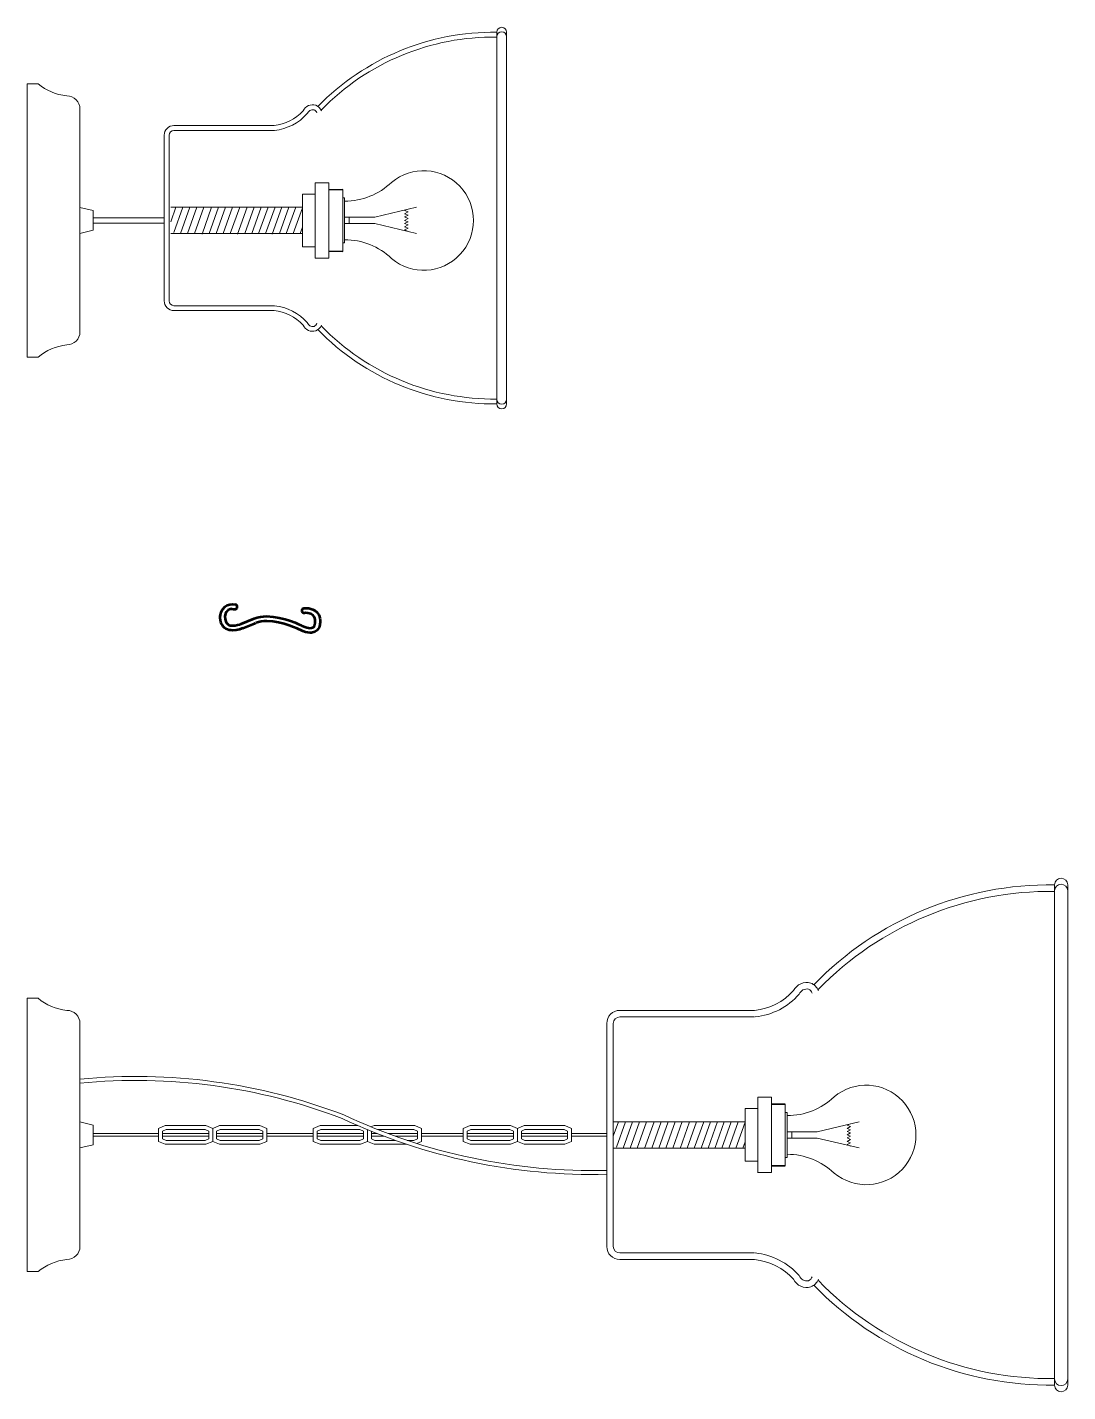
# Model space of a CAD drawing. Header units: millimetres. Extents: x 3258 to 5904, y 891 to 1994.
# Drawn here: x 5071.5 to 5150.5, y 1401.5 to 1505.1 of the extents above; entities that cross this region are included whole.
import ezdxf

# ---------------------------------------------------------------- set-up
doc = ezdxf.new("R2010")
doc.units = ezdxf.units.MM
doc.header["$LTSCALE"] = 0.5
doc.layers.add('AA- arredo', color=8, linetype='Continuous', lineweight=18)

msp = doc.modelspace()

# ---------------------------------------------------------------- linework, layer by layer
at = {"layer": 'AA- arredo'}
for p, q in [((5107.15, 1504.73), (5107.15, 1476.5)), ((5107.89, 1504.73), (5107.89, 1476.5)), ((5071.49, 1500.81), (5071.49, 1480.05)), ((5071.49, 1500.81), (5072.31, 1500.81)), ((5075.49, 1498.89), (5075.49, 1481.98)), ((5090.23, 1497.64), (5082.63, 1497.64)), ((5081.89, 1496.9), (5081.89, 1484.33)), ((5082.26, 1496.9), (5082.26, 1484.33)), ((5090.23, 1497.27), (5082.63, 1497.27)), ((5094.39, 1493.29), (5093.36, 1493.29)), ((5093.36, 1493.29), (5093.36, 1487.58)), ((5094.39, 1487.58), (5094.39, 1493.29)), ((5092.39, 1491.43), (5092.39, 1492.43)), ((5092.39, 1492.43), (5093.36, 1492.43)), ((5095.44, 1488.08), (5095.44, 1492.78)), ((5095.59, 1492.15), (5095.44, 1492.15)), ((5095.59, 1488.72), (5095.59, 1492.15)), ((5076.49, 1491.18), (5075.49, 1491.42)), ((5076.49, 1490.43), (5076.49, 1491.18)), ((5082.39, 1491.43), (5092.39, 1491.43)), ((5082.78, 1491.43), (5082.39, 1490.34)), ((5083.31, 1491.43), (5082.63, 1489.51)), ((5083.84, 1491.43), (5083.13, 1489.43)), ((5084.37, 1491.43), (5083.66, 1489.43)), ((5084.9, 1491.43), (5084.19, 1489.43)), ((5085.49, 1491.43), (5084.76, 1489.39)), ((5086.02, 1491.43), (5085.31, 1489.43)), ((5086.55, 1491.43), (5085.84, 1489.43)), ((5087.08, 1491.43), (5086.37, 1489.43)), ((5087.62, 1491.44), (5086.9, 1489.43)), ((5088.18, 1491.43), (5087.46, 1489.39)), ((5088.71, 1491.43), (5088, 1489.43)), ((5089.24, 1491.43), (5088.53, 1489.43)), ((5089.77, 1491.43), (5089.06, 1489.43)), ((5090.31, 1491.44), (5089.59, 1489.43)), ((5090.81, 1491.43), (5090.08, 1489.39)), ((5091.34, 1491.43), (5090.63, 1489.43)), ((5091.87, 1491.43), (5091.16, 1489.43)), ((5092.39, 1491.4), (5091.69, 1489.43)), ((5092.39, 1491.43), (5092.39, 1489.43)), ((5094.39, 1491.86), (5094.39, 1489.01)), ((5097.87, 1490.68), (5101.05, 1491.43)), ((5100.14, 1491.18), (5100.41, 1491.28)), ((5100.41, 1491.08), (5100.14, 1491.18)), ((5076.49, 1490.63), (5081.89, 1490.63)), ((5076.49, 1490.43), (5076.49, 1489.69)), ((5076.49, 1490.23), (5081.89, 1490.23)), ((5095.59, 1490.68), (5097.87, 1490.68)), ((5095.59, 1490.19), (5097.87, 1490.19)), ((5095.94, 1490.19), (5095.94, 1490.68)), ((5097.87, 1490.19), (5101.05, 1489.44)), ((5100.14, 1490.94), (5100.41, 1491.08)), ((5100.41, 1490.83), (5100.14, 1490.94)), ((5100.14, 1490.71), (5100.41, 1490.83)), ((5100.41, 1490.58), (5100.14, 1490.71)), ((5100.14, 1490.44), (5100.41, 1490.58)), ((5100.41, 1490.33), (5100.14, 1490.44)), ((5100.14, 1490.21), (5100.41, 1490.33)), ((5100.41, 1490.09), (5100.14, 1490.21)), ((5100.14, 1489.94), (5100.41, 1490.09)), ((5076.49, 1489.69), (5075.49, 1489.44)), ((5092.39, 1489.43), (5082.39, 1489.43)), ((5092.39, 1489.91), (5092.22, 1489.43)), ((5092.39, 1489.43), (5092.39, 1488.43)), ((5100.41, 1489.84), (5100.14, 1489.94)), ((5100.14, 1489.72), (5100.41, 1489.84)), ((5100.41, 1489.59), (5100.14, 1489.72)), ((5092.39, 1488.43), (5093.36, 1488.43)), ((5095.59, 1488.72), (5095.44, 1488.72)), ((5094.39, 1487.58), (5093.35, 1487.58)), ((5090.23, 1483.96), (5082.63, 1483.96)), ((5090.23, 1483.59), (5082.63, 1483.59)), ((5071.49, 1480.05), (5072.31, 1480.05)), ((5149.49, 1439.98), (5149.49, 1401.98)), ((5150.49, 1439.98), (5150.49, 1401.98)), ((5071.49, 1431.36), (5071.49, 1410.6)), ((5071.49, 1431.36), (5072.31, 1431.36)), ((5126.72, 1430.44), (5116.49, 1430.44)), ((5075.49, 1429.44), (5075.49, 1412.52)), ((5115.49, 1429.44), (5115.49, 1412.52)), ((5115.99, 1429.44), (5115.99, 1412.52)), ((5126.72, 1429.94), (5116.49, 1429.94)), ((5127.99, 1423.84), (5126.96, 1423.84)), ((5126.96, 1423.84), (5126.96, 1418.12)), ((5127.99, 1418.12), (5127.99, 1423.84)), ((5125.99, 1421.98), (5125.99, 1422.98)), ((5125.99, 1422.98), (5126.96, 1422.98)), ((5129.04, 1418.63), (5129.04, 1423.33)), ((5076.49, 1421.73), (5075.49, 1421.97)), ((5076.49, 1420.98), (5076.49, 1421.73)), ((5081.97, 1421.69), (5081.46, 1421.48)), ((5085.05, 1421.69), (5085.57, 1421.48)), ((5086.08, 1421.69), (5085.57, 1421.48)), ((5089.16, 1421.69), (5089.68, 1421.48)), ((5093.72, 1421.69), (5093.2, 1421.48)), ((5097.83, 1421.69), (5097.59, 1421.59)), ((5100.91, 1421.69), (5101.43, 1421.48)), ((5105.11, 1421.69), (5104.6, 1421.48)), ((5108.19, 1421.69), (5108.71, 1421.48)), ((5109.23, 1421.69), (5108.71, 1421.48)), ((5112.3, 1421.69), (5112.82, 1421.48)), ((5115.99, 1421.98), (5125.99, 1421.98)), ((5116.38, 1421.98), (5115.99, 1420.89)), ((5116.91, 1421.98), (5116.23, 1420.06)), ((5117.44, 1421.98), (5116.73, 1419.98)), ((5117.97, 1421.98), (5117.26, 1419.98)), ((5118.5, 1421.98), (5117.79, 1419.98)), ((5119.09, 1421.98), (5118.37, 1419.94)), ((5119.62, 1421.98), (5118.91, 1419.98)), ((5120.15, 1421.98), (5119.44, 1419.98)), ((5120.68, 1421.98), (5119.97, 1419.98)), ((5121.22, 1421.99), (5120.5, 1419.98)), ((5121.78, 1421.98), (5121.06, 1419.94)), ((5122.31, 1421.98), (5121.6, 1419.98)), ((5122.85, 1421.98), (5122.13, 1419.98)), ((5123.38, 1421.98), (5122.67, 1419.98)), ((5123.91, 1421.99), (5123.2, 1419.98)), ((5124.41, 1421.98), (5123.69, 1419.94)), ((5124.94, 1421.98), (5124.23, 1419.98)), ((5125.47, 1421.98), (5124.76, 1419.98)), ((5125.99, 1421.95), (5125.29, 1419.98)), ((5125.99, 1421.98), (5125.99, 1419.98)), ((5127.99, 1422.4), (5127.99, 1419.56)), ((5129.19, 1422.69), (5129.04, 1422.69)), ((5129.19, 1419.27), (5129.19, 1422.69)), ((5131.47, 1421.23), (5134.65, 1421.97)), ((5133.75, 1421.73), (5134.01, 1421.82)), ((5134.01, 1421.62), (5133.75, 1421.73)), ((5081.46, 1421.08), (5076.49, 1421.08)), ((5076.49, 1420.98), (5076.49, 1420.23)), ((5081.46, 1420.88), (5076.49, 1420.88)), ((5082.03, 1421.39), (5081.76, 1421.28)), ((5085.27, 1421.08), (5081.76, 1421.08)), ((5085.27, 1420.88), (5081.76, 1420.88)), ((5082.03, 1420.57), (5081.76, 1420.68)), ((5084.99, 1421.39), (5085.27, 1421.28)), ((5084.99, 1420.57), (5085.27, 1420.68)), ((5086.14, 1421.39), (5085.87, 1421.28)), ((5089.38, 1421.08), (5085.87, 1421.08)), ((5089.38, 1420.88), (5085.87, 1420.88)), ((5086.14, 1420.57), (5085.87, 1420.68)), ((5089.1, 1421.39), (5089.38, 1421.28)), ((5089.1, 1420.57), (5089.38, 1420.68)), ((5093.2, 1421.08), (5089.68, 1421.08)), ((5093.2, 1420.88), (5089.68, 1420.88)), ((5093.78, 1421.39), (5093.5, 1421.28)), ((5097.02, 1421.08), (5093.5, 1421.08)), ((5097.02, 1420.88), (5093.5, 1420.88)), ((5093.78, 1420.57), (5093.5, 1420.68)), ((5096.74, 1421.39), (5097.02, 1421.28)), ((5096.74, 1420.57), (5097.02, 1420.68)), ((5098.06, 1421.08), (5097.62, 1421.08)), ((5098.58, 1420.88), (5097.62, 1420.88)), ((5097.89, 1420.57), (5097.62, 1420.68)), ((5101.13, 1421.08), (5098.9, 1421.08)), ((5101.13, 1420.88), (5099.44, 1420.88)), ((5100.85, 1421.39), (5101.13, 1421.28)), ((5100.85, 1420.57), (5101.13, 1420.68)), ((5104.6, 1421.08), (5101.43, 1421.08)), ((5104.6, 1420.88), (5101.43, 1420.88)), ((5105.17, 1421.39), (5104.9, 1421.28)), ((5108.41, 1421.08), (5104.9, 1421.08)), ((5108.41, 1420.88), (5104.9, 1420.88)), ((5105.17, 1420.57), (5104.9, 1420.68)), ((5108.13, 1421.39), (5108.41, 1421.28)), ((5108.13, 1420.57), (5108.41, 1420.68)), ((5109.28, 1421.39), (5109.01, 1421.28)), ((5112.52, 1421.08), (5109.01, 1421.08)), ((5112.52, 1420.88), (5109.01, 1420.88)), ((5109.28, 1420.57), (5109.01, 1420.68)), ((5112.25, 1421.39), (5112.52, 1421.28)), ((5112.25, 1420.57), (5112.52, 1420.68)), ((5115.49, 1421.08), (5112.82, 1421.08)), ((5115.49, 1420.88), (5112.82, 1420.88)), ((5129.19, 1421.23), (5131.47, 1421.23)), ((5129.19, 1420.73), (5131.47, 1420.73)), ((5129.54, 1420.73), (5129.54, 1421.23)), ((5131.47, 1420.73), (5134.65, 1419.99)), ((5133.75, 1421.48), (5134.01, 1421.62)), ((5134.01, 1421.38), (5133.75, 1421.48)), ((5133.75, 1421.25), (5134.01, 1421.38)), ((5134.01, 1421.13), (5133.75, 1421.25)), ((5133.75, 1420.99), (5134.01, 1421.13)), ((5134.01, 1420.88), (5133.75, 1420.99)), ((5133.75, 1420.76), (5134.01, 1420.88)), ((5134.01, 1420.63), (5133.75, 1420.76)), ((5076.49, 1420.23), (5075.49, 1419.99)), ((5081.97, 1420.27), (5081.46, 1420.48)), ((5085.05, 1420.27), (5085.57, 1420.48)), ((5086.08, 1420.27), (5085.57, 1420.48)), ((5089.16, 1420.27), (5089.68, 1420.48)), ((5093.72, 1420.27), (5093.2, 1420.48)), ((5096.8, 1420.27), (5097.32, 1420.48)), ((5097.83, 1420.27), (5097.32, 1420.48)), ((5101.07, 1420.33), (5101.43, 1420.48)), ((5105.11, 1420.27), (5104.6, 1420.48)), ((5108.19, 1420.27), (5108.71, 1420.48)), ((5109.23, 1420.27), (5108.71, 1420.48)), ((5112.3, 1420.27), (5112.82, 1420.48)), ((5125.99, 1419.98), (5115.99, 1419.98)), ((5125.99, 1420.45), (5125.82, 1419.98)), ((5125.99, 1419.98), (5125.99, 1418.98)), ((5133.75, 1420.49), (5134.01, 1420.63)), ((5134.01, 1420.38), (5133.75, 1420.49)), ((5133.75, 1420.26), (5134.01, 1420.38)), ((5134.01, 1420.14), (5133.75, 1420.26)), ((5125.99, 1418.98), (5126.96, 1418.98)), ((5129.19, 1419.27), (5129.04, 1419.27)), ((5127.99, 1418.12), (5126.95, 1418.12)), ((5126.72, 1412.02), (5116.49, 1412.02)), ((5126.72, 1411.52), (5116.49, 1411.52)), ((5071.49, 1410.6), (5072.31, 1410.6))]:
    msp.add_line(p, q, dxfattribs=at)
for points in [[(5107.15, 1504.73, 0.205853), (5093.56, 1499.09, 0.205853)], [(5107.14, 1504.36, 0.205853), (5093.83, 1498.84, 0.205853)], [(5074.49, 1499.89, -0.144491), (5072.31, 1500.81, 0.42204)], [(5090.23, 1497.64, 0.182219), (5092.43, 1498.76, -0.364925), (5093.4, 1499.19, -0.189246), (5093.82, 1498.76, -0.189246)], [(5090.27, 1497.27, 0.186443), (5092.75, 1498.55, -0.376128), (5093.27, 1498.84, -0.174045), (5093.48, 1498.61, -0.174045)], [(5090.27, 1483.96, -0.186443), (5092.75, 1482.68, 0.376128), (5093.27, 1482.39, 0.174045), (5093.48, 1482.62, 0.174045)], [(5090.23, 1483.59, -0.182219), (5092.43, 1482.48, 0.364925), (5093.4, 1482.04, 0.189246), (5093.82, 1482.47, 0.189246)], [(5107.15, 1476.5, -0.205853), (5093.56, 1482.14, -0.205853)], [(5107.14, 1476.87, -0.205853), (5093.83, 1482.4, -0.205853)], [(5074.49, 1480.98, 0.144491), (5072.31, 1480.05, -0.42204)], [(5149.49, 1439.98, 0.205853), (5131.21, 1432.39, 0.205853)], [(5149.49, 1439.48, 0.205853), (5131.56, 1432.04, 0.205853)], [(5126.72, 1430.44, 0.182219), (5129.68, 1431.94, -0.364925), (5130.99, 1432.52, -0.189246), (5131.56, 1431.94, -0.189246)], [(5126.77, 1429.94, 0.186443), (5130.1, 1431.67, -0.376128), (5130.82, 1432.05, -0.174045), (5131.09, 1431.75, -0.174045)], [(5074.49, 1430.44, -0.144491), (5072.31, 1431.36, 0.42204)], [(5075.49, 1425.22, -0.116516), (5095.52, 1422.5, 0.116421), (5115.49, 1418.29)], [(5075.49, 1424.91, -0.116623), (5095.4, 1422.23, 0.116317), (5115.49, 1417.99)], [(5074.49, 1411.52, 0.144491), (5072.31, 1410.6, -0.42204)], [(5126.72, 1411.52, -0.182219), (5129.68, 1410.02, 0.364925), (5130.99, 1409.44, 0.189246), (5131.56, 1410.02, 0.189246)], [(5126.77, 1412.02, -0.186443), (5130.1, 1410.3, 0.376128), (5130.82, 1409.91, 0.174045), (5131.09, 1410.21, 0.174045)], [(5149.49, 1401.98, -0.205853), (5131.21, 1409.57, -0.205853)], [(5149.49, 1402.48, -0.205853), (5131.56, 1409.92, -0.205853)]]:
    msp.add_lwpolyline(points, format="xyb", dxfattribs=at)
at = {"layer": 'AA- arredo', "lineweight": 35}
for points in [[(5094.39, 1492.77), (5095.44, 1492.78)], [(5094.39, 1488.1), (5095.44, 1488.08)], [(5127.99, 1423.32), (5129.04, 1423.33)], [(5127.99, 1418.64), (5129.04, 1418.63)]]:
    msp.add_lwpolyline(points, dxfattribs=at)
at = {"layer": 'AA- arredo', "lineweight": 53}
for points in [[(5087.06, 1460.93, -0.043958), (5087.23, 1460.91, 0.043692), (5087.26, 1460.91, 0.362807), (5087.44, 1461.06, 0.414435), (5087.29, 1461.27)], [(5092.49, 1460.97, 0.413692), (5092.34, 1460.77, 0.413034), (5092.54, 1460.62)]]:
    msp.add_lwpolyline(points, format="xyb", dxfattribs=at)
msp.add_lwpolyline([(5087.73, 1459.81), (5088.73, 1460.2)], dxfattribs=at)
at = {"layer": 'AA- arredo'}
for points in [[(5085.05, 1421.69), (5081.97, 1421.69)], [(5089.16, 1421.69), (5086.08, 1421.69)], [(5096.58, 1421.69), (5093.72, 1421.69)], [(5100.91, 1421.69), (5097.83, 1421.69)], [(5108.19, 1421.69), (5105.11, 1421.69)], [(5112.3, 1421.69), (5109.23, 1421.69)], [(5081.46, 1421.48), (5081.46, 1420.48)], [(5081.76, 1421.28), (5081.76, 1420.68)], [(5084.99, 1421.39), (5082.03, 1421.39)], [(5085.27, 1420.68), (5085.27, 1421.28)], [(5085.57, 1420.48), (5085.57, 1421.48)], [(5085.57, 1421.48), (5085.57, 1420.48)], [(5085.87, 1421.28), (5085.87, 1420.68)], [(5089.1, 1421.39), (5086.14, 1421.39)], [(5089.38, 1420.68), (5089.38, 1421.28)], [(5089.68, 1420.48), (5089.68, 1421.48)], [(5093.2, 1421.48), (5093.2, 1420.48)], [(5093.5, 1421.28), (5093.5, 1420.68)], [(5096.74, 1421.39), (5093.78, 1421.39)], [(5097.02, 1420.68), (5097.02, 1421.28)], [(5097.32, 1420.48), (5097.32, 1421.38)], [(5097.32, 1421.38), (5097.32, 1420.48)], [(5097.62, 1421.26), (5097.62, 1420.68)], [(5100.85, 1421.39), (5098.09, 1421.39)], [(5101.13, 1420.68), (5101.13, 1421.28)], [(5101.43, 1420.48), (5101.43, 1421.48)], [(5104.6, 1421.48), (5104.6, 1420.48)], [(5104.9, 1421.28), (5104.9, 1420.68)], [(5108.13, 1421.39), (5105.17, 1421.39)], [(5108.41, 1420.68), (5108.41, 1421.28)], [(5108.71, 1420.48), (5108.71, 1421.48)], [(5108.71, 1421.48), (5108.71, 1420.48)], [(5109.01, 1421.28), (5109.01, 1420.68)], [(5112.25, 1421.39), (5109.28, 1421.39)], [(5112.52, 1420.68), (5112.52, 1421.28)], [(5112.82, 1420.48), (5112.82, 1421.48)], [(5081.97, 1420.27), (5085.05, 1420.27)], [(5082.03, 1420.57), (5084.99, 1420.57)], [(5086.08, 1420.27), (5089.16, 1420.27)], [(5086.14, 1420.57), (5089.1, 1420.57)], [(5093.72, 1420.27), (5096.8, 1420.27)], [(5093.78, 1420.57), (5096.74, 1420.57)], [(5097.83, 1420.27), (5100.29, 1420.27)], [(5097.89, 1420.57), (5099.42, 1420.57)], [(5100.34, 1420.57), (5100.85, 1420.57)], [(5105.11, 1420.27), (5108.19, 1420.27)], [(5105.17, 1420.57), (5108.13, 1420.57)], [(5109.23, 1420.27), (5112.3, 1420.27)], [(5109.28, 1420.57), (5112.25, 1420.57)]]:
    msp.add_lwpolyline(points, dxfattribs=at)
for centre, radius, start, end in [((5107.52, 1504.73), 0.371, 0, 180), ((5107.52, 1504.39), 0.371, 0, 180), ((5074.49, 1498.89), 1, 0, 90), ((5082.63, 1496.9), 0.743, 90, 180), ((5082.63, 1496.9), 0.371, 90, 180), ((5095.6, 1497.04), 5.14, 269.8509, 313.6891), ((5101.59, 1490.43), 3.78, 229.8736, 130.1264), ((5095.6, 1483.83), 5.14, 46.3109, 90.1491), ((5082.63, 1484.33), 0.743, 180, 270), ((5082.63, 1484.33), 0.371, 180, 270), ((5074.49, 1481.98), 1, 270, 0), ((5107.52, 1476.84), 0.371, 180, 0), ((5107.52, 1476.5), 0.371, 180, 0), ((5149.99, 1439.98), 0.5, 0, 180), ((5149.99, 1439.52), 0.5, 0, 180), ((5074.49, 1429.44), 1, 0, 90), ((5116.49, 1429.44), 1, 90, 180), ((5116.49, 1429.44), 0.5, 90, 180), ((5129.2, 1427.59), 5.14, 269.8509, 313.6891), ((5135.19, 1420.98), 3.78, 229.8736, 130.1264), ((5129.2, 1414.37), 5.14, 46.3109, 90.1491), ((5074.49, 1412.52), 1, 270, 0), ((5116.49, 1412.52), 1, 180, 270), ((5116.49, 1412.52), 0.5, 180, 270), ((5149.99, 1402.44), 0.5, 180, 0), ((5149.99, 1401.98), 0.5, 180, 0)]:
    msp.add_arc(centre, radius, start, end, dxfattribs=at)
at = {"layer": 'AA- arredo', "lineweight": 53}
for centre, radius, start, end in [((5086.33, 1460.39), 0.186, 175.4518, 179.9973), ((3069.42, 6585.84), 5509.42, 291.49145, 291.50253), ((5093.54, 1459.6), 0.126, 342.6676, 349.066)]:
    msp.add_arc(centre, radius, start, end, dxfattribs=at)
for points in [[(5086.14, 1460.41), (5086.14, 1460.43), (5086.18, 1460.86), (5086.51, 1461.11)], [(5086.51, 1461.11), (5086.72, 1461.27), (5086.98, 1461.32), (5087.29, 1461.27)], [(5092.49, 1460.97), (5092.51, 1460.98), (5093.12, 1461.07), (5093.48, 1460.69)], [(5086.56, 1459.43), (5086.28, 1459.61), (5086.14, 1459.93), (5086.14, 1460.39)], [(5086.73, 1460.83), (5086.55, 1460.69), (5086.51, 1460.43), (5086.5, 1460.39)], [(5086.5, 1460.39), (5086.51, 1460.06), (5086.59, 1459.84), (5086.75, 1459.74)], [(5087.06, 1460.93), (5086.93, 1460.93), (5086.82, 1460.89), (5086.73, 1460.83)], [(5088.73, 1460.2), (5089.02, 1460.32), (5089.35, 1460.37), (5089.68, 1460.37)], [(5089.68, 1460.37), (5090.94, 1460.37), (5092.3, 1459.69), (5092.37, 1459.65)], [(5093.21, 1460.44), (5092.99, 1460.68), (5092.55, 1460.62), (5092.54, 1460.62)], [(5093.32, 1459.66), (5093.39, 1460.02), (5093.36, 1460.29), (5093.21, 1460.44)], [(5093.48, 1460.69), (5093.71, 1460.44), (5093.78, 1460.07), (5093.67, 1459.57)], [(5087.08, 1459.3), (5086.9, 1459.3), (5086.72, 1459.33), (5086.56, 1459.43)], [(5086.75, 1459.74), (5086.85, 1459.68), (5086.96, 1459.66), (5087.08, 1459.66)], [(5087.08, 1459.66), (5087.34, 1459.66), (5087.61, 1459.75), (5087.72, 1459.8)], [(5087.87, 1459.47), (5087.82, 1459.45), (5087.47, 1459.3), (5087.08, 1459.3)], [(5087.72, 1459.8), (5087.73, 1459.81), (5087.73, 1459.81), (5087.73, 1459.81)], [(5089.68, 1460), (5089.39, 1460), (5089.11, 1459.96), (5088.86, 1459.87)], [(5092.21, 1459.33), (5092.19, 1459.34), (5090.86, 1460), (5089.68, 1460)], [(5092.97, 1459.12), (5092.75, 1459.12), (5092.5, 1459.19), (5092.21, 1459.33)], [(5092.37, 1459.65), (5092.64, 1459.52), (5092.83, 1459.48), (5092.97, 1459.48)], [(5092.97, 1459.48), (5093.05, 1459.48), (5093.12, 1459.5), (5093.16, 1459.52)], [(5093.32, 1459.19), (5093.22, 1459.15), (5093.1, 1459.12), (5092.97, 1459.12)], [(5093.16, 1459.52), (5093.27, 1459.56), (5093.31, 1459.64), (5093.32, 1459.66)], [(5093.66, 1459.56), (5093.66, 1459.53), (5093.58, 1459.31), (5093.32, 1459.19)]]:
    msp.add_open_spline(points, degree=3, dxfattribs=at)

doc.saveas('drawing.dxf')
